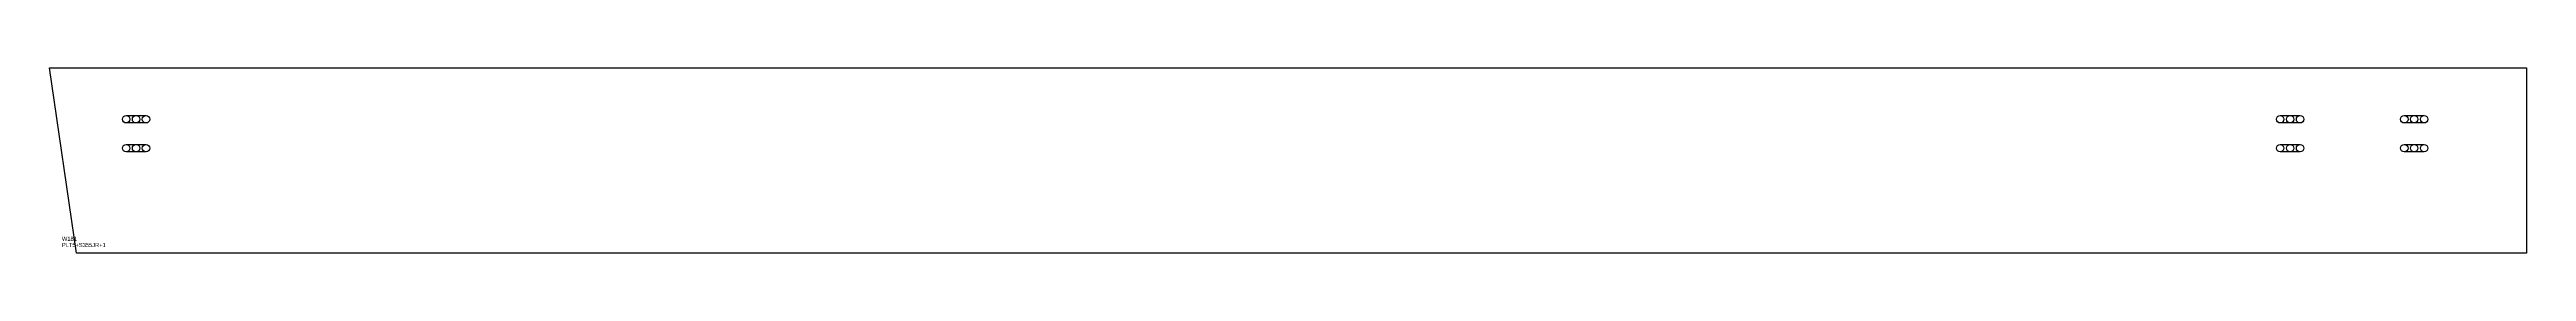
# Model space of a CAD drawing. Extents: x 0 to 5990, y 0 to 450.
import ezdxf

# ---------------------------------------------------------------- set-up
doc = ezdxf.new("R2010")
doc.units = 0
for name, color, linetype in [('18', 7, 'CONTINUOUS'), ('CUT', 7, 'CONTINUOUS'), ('LAYOUT', 4, 'CONTINUOUS'), ('SCRIBE', 3, 'CONTINUOUS'), ('TEXT', 7, 'CONTINUOUS')]:
    doc.layers.add(name, color=color, linetype=linetype)

msp = doc.modelspace()

# ---------------------------------------------------------------- linework, layer by layer
at = {"layer": '18', "color": 7, "linetype": 'CONTINUOUS'}
for centre, radius in [((185.32, 325), 9), ((209.32, 325), 9), ((233.32, 325), 9), ((5394.53, 325), 9), ((5418.53, 325), 9), ((5442.53, 325), 9), ((5694.53, 325), 9), ((5718.53, 325), 9), ((5742.53, 325), 9), ((185.32, 255), 9), ((209.32, 255), 9), ((233.32, 255), 9), ((5394.53, 255), 9), ((5418.53, 255), 9), ((5442.53, 255), 9), ((5694.53, 255), 9), ((5718.53, 255), 9), ((5742.53, 255), 9), ((0, 0), 0), ((0, 0), 0), ((0, 0), 0), ((0, 0), 0), ((0, 0), 0), ((0, 0), 0)]:
    msp.add_circle(centre, radius, dxfattribs=at)
at = {"layer": 'CUT', "color": 7, "linetype": 'CONTINUOUS'}
msp.add_lwpolyline([(0, 450), (5990, 450), (5990, 0), (65.06, 0)], close=True, dxfattribs=at)
at = {"layer": 'LAYOUT', "color": 4, "linetype": 'CONTINUOUS'}
for points in [[(185.32, 316, -1), (185.32, 334), (233.32, 334, -1), (233.32, 316)], [(5394.53, 316, -1), (5394.53, 334), (5442.53, 334, -1), (5442.53, 316)], [(5694.53, 316, -1), (5694.53, 334), (5742.53, 334, -1), (5742.53, 316)], [(185.32, 246, -1), (185.32, 264), (233.32, 264, -1), (233.32, 246)], [(5394.53, 246, -1), (5394.53, 264), (5442.53, 264, -1), (5442.53, 246)], [(5694.53, 246, -1), (5694.53, 264), (5742.53, 264, -1), (5742.53, 246)]]:
    msp.add_lwpolyline(points, format="xyb", close=True, dxfattribs=at)

# ---------------------------------------------------------------- texts
at = {"layer": 'SCRIBE', "color": 3}
msp.add_text('W181', height=10, dxfattribs=at).set_placement((30, 30))
at = {"layer": 'TEXT', "color": 7}
msp.add_text('PLT5+S355JR+1', height=10, dxfattribs=at).set_placement((30, 15))

doc.saveas('drawing.dxf')
